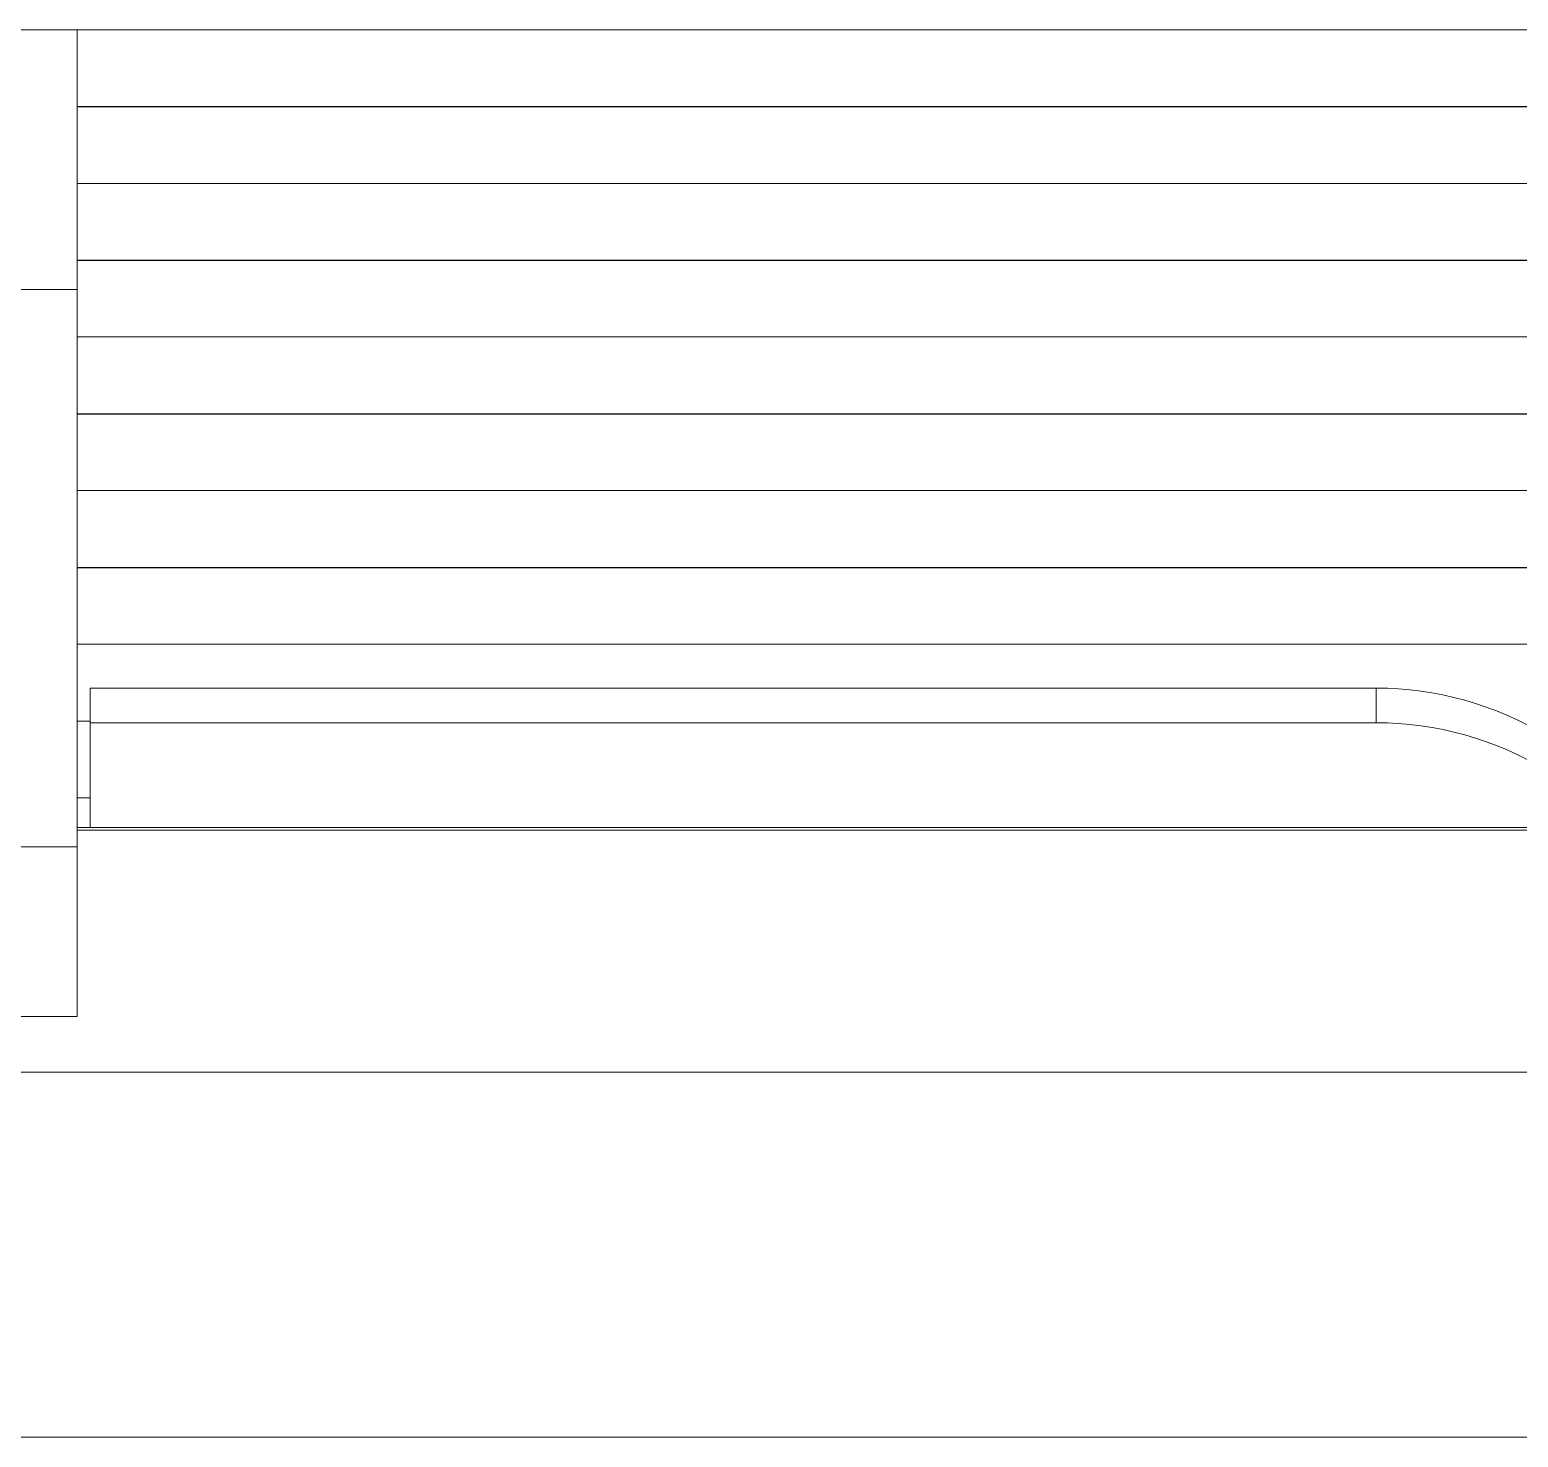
# Model space of a CAD drawing. Header units: inches. Extents: x -16 to 183, y -17 to 123.
# Drawn here: x 60.792 to 61.694, y 120.783 to 121.637 of the extents above; entities that cross this region are included whole.
import ezdxf

# ---------------------------------------------------------------- set-up
doc = ezdxf.new("R2010")
doc.units = ezdxf.units.IN
doc.layers.add('ZANO_R', color=7, linetype='Continuous', lineweight=0)

msp = doc.modelspace()

# ---------------------------------------------------------------- linework, layer by layer
at = {"layer": 'ZANO_R'}
for p, q in [((62.98564, 121.6365), (-7.48676, 121.6365)), ((60.82029, 121.47913), (60.82029, 121.63647)), ((60.82029, 121.58995), (62.98564, 121.58995)), ((62.98564, 121.58978), (60.82029, 121.58978)), ((62.98564, 121.5434), (60.82029, 121.5434)), ((60.82029, 121.49686), (62.98564, 121.49686)), ((62.98564, 121.49668), (60.82029, 121.49668)), ((60.42659, 121.47913), (60.82029, 121.47913)), ((60.82029, 121.14137), (60.82029, 121.47913)), ((62.98564, 121.45031), (60.82029, 121.45031)), ((60.82029, 121.40376), (62.98564, 121.40376)), ((62.98564, 121.40358), (60.82029, 121.40358)), ((62.98564, 121.35721), (60.82029, 121.35721)), ((60.82029, 121.31066), (62.98564, 121.31066)), ((62.98564, 121.31048), (60.82029, 121.31048)), ((62.98564, 121.26411), (60.82029, 121.26411)), ((60.82816, 121.23749), (60.82816, 121.21655)), ((60.82816, 121.23749), (61.60769, 121.23749)), ((61.60769, 121.23749), (61.60769, 121.21655)), ((61.60769, 121.23749), (61.61448, 121.23738)), ((61.61448, 121.23738), (61.62125, 121.23704)), ((61.62125, 121.23704), (61.62801, 121.23647)), ((61.62801, 121.23647), (61.63475, 121.23566)), ((61.63475, 121.23566), (61.64145, 121.23462)), ((61.64145, 121.23462), (61.64812, 121.23335)), ((61.64812, 121.23335), (61.65474, 121.23186)), ((61.65474, 121.23186), (61.6613, 121.23014)), ((61.6613, 121.23014), (61.6678, 121.22819)), ((61.6678, 121.22819), (61.67423, 121.22602)), ((61.67423, 121.22602), (61.68058, 121.22363)), ((61.68058, 121.22363), (61.68685, 121.22103)), ((60.82029, 121.21756), (60.82816, 121.21756)), ((60.82816, 121.21738), (60.82029, 121.21738)), ((60.82816, 121.21655), (61.60769, 121.21655)), ((60.82816, 121.1531), (60.82816, 121.21655)), ((61.60769, 121.21655), (61.61449, 121.21644)), ((61.61449, 121.21644), (61.62127, 121.21609)), ((61.62127, 121.21609), (61.62805, 121.21551)), ((61.62805, 121.21551), (61.63479, 121.2147)), ((61.63479, 121.2147), (61.64151, 121.21366)), ((61.68685, 121.22103), (61.69302, 121.21821)), ((61.69302, 121.21821), (61.69909, 121.21518)), ((61.64151, 121.21366), (61.64819, 121.21239)), ((61.64819, 121.21239), (61.65481, 121.21089)), ((61.65481, 121.21089), (61.66139, 121.20916)), ((61.66139, 121.20916), (61.6679, 121.20721)), ((61.6679, 121.20721), (61.67433, 121.20503)), ((61.67433, 121.20503), (61.68069, 121.20264)), ((61.68069, 121.20264), (61.68697, 121.20002)), ((61.68697, 121.20002), (61.69315, 121.1972)), ((61.69315, 121.1972), (61.69923, 121.19416)), ((60.82816, 121.17101), (60.82029, 121.17101)), ((60.82029, 121.1531), (62.98564, 121.1531)), ((62.98564, 121.15135), (60.82029, 121.15135)), ((60.82029, 121.14137), (60.42659, 121.14137)), ((60.82029, 121.03842), (60.82029, 121.14137)), ((60.82029, 121.03842), (60.42659, 121.03842)), ((60.82029, 121.0385), (60.82029, 121.03842)), ((60.82029, 121.03842), (60.82029, 121.03842)), ((-7.48676, 121.00475), (62.98564, 121.00475)), ((62.98564, 120.78348), (-7.48676, 120.78348))]:
    msp.add_line(p, q, dxfattribs=at)

doc.saveas('drawing.dxf')
